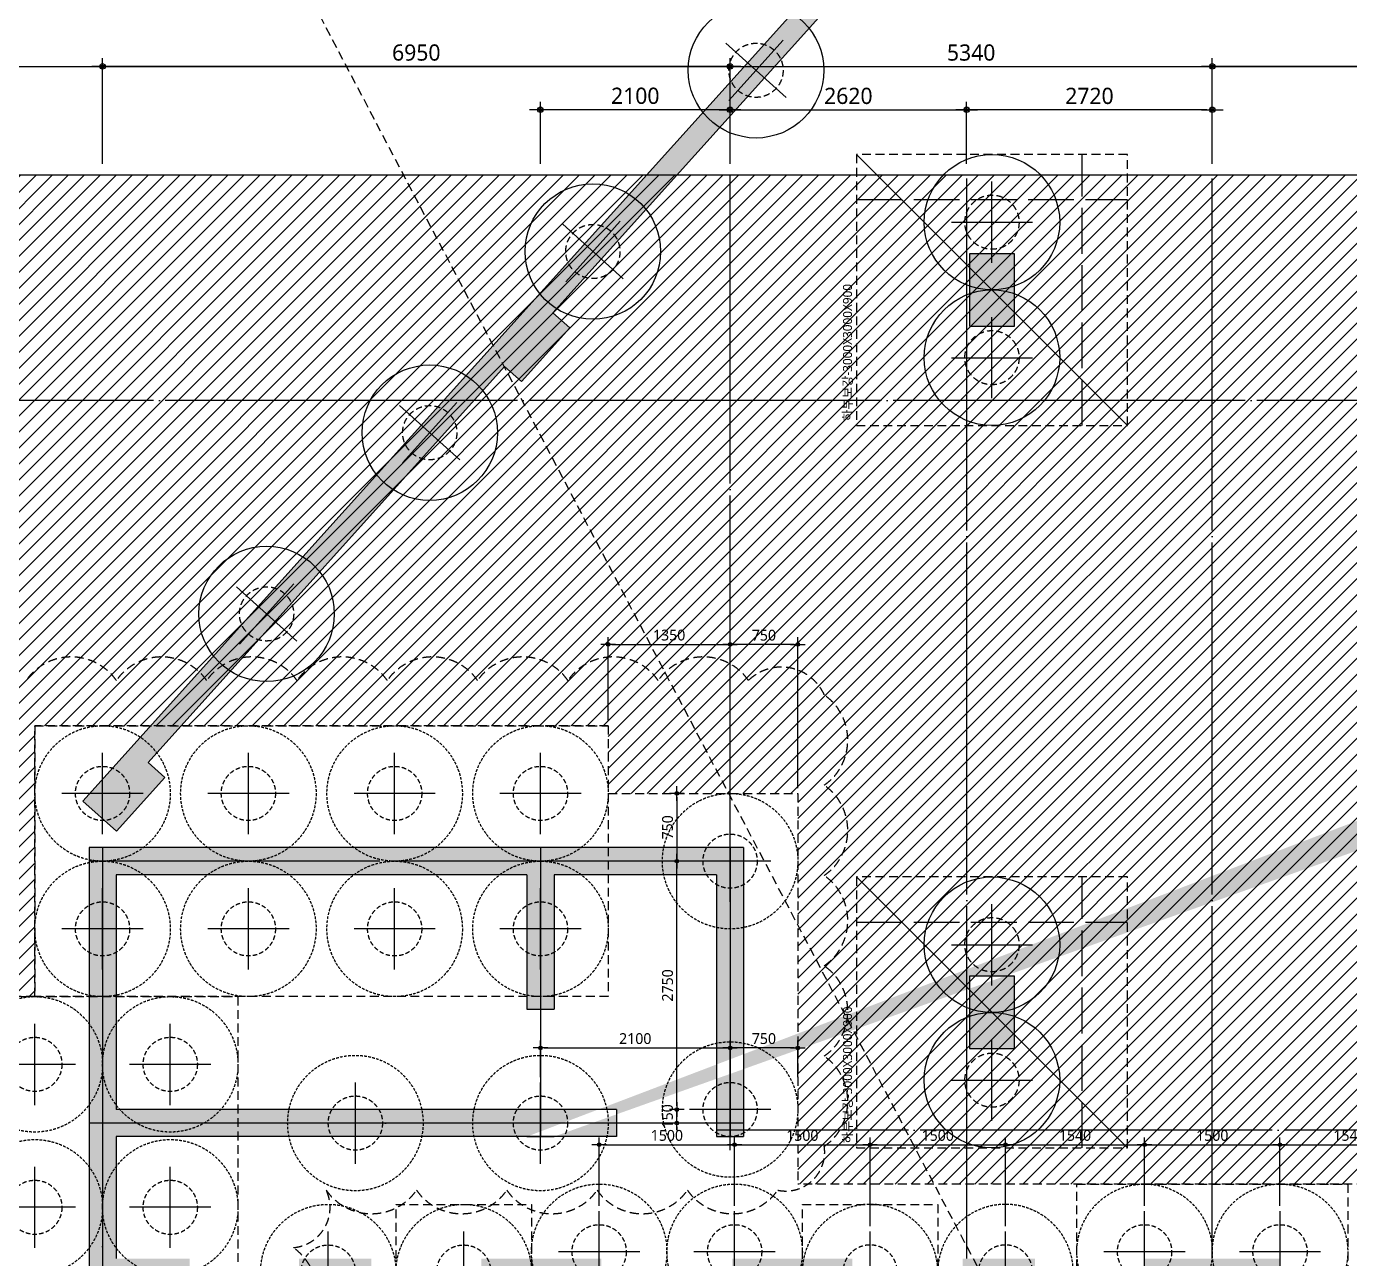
# Model space of a CAD drawing. Header units: millimetres. Extents: x 262481 to 2519995, y -394348 to 364571.
# Drawn here: x 2053353 to 2068005, y 134507 to 148150 of the extents above; entities that cross this region are included whole.
import ezdxf
from ezdxf.enums import TextEntityAlignment as Align

# ---------------------------------------------------------------- set-up
doc = ezdxf.new("R2010")
doc.units = ezdxf.units.MM
doc.header["$LTSCALE"] = 65
for name, pattern in [('CEN', [62, 60, -1, 0, -1]), ('XS-기초$0$CEN', [62, 60, -1, 0, -1]), ('XS-기초$0$CONTINOUS', [0]), ('XS-기초$0$HID', [2.3, 1.5, -0.8]), ('XS-기초$0$HID2', [7.5, 6, -1.5])]:
    doc.linetypes.add(name, pattern=pattern)
doc.layers.get('Defpoints').update_dxf_attribs({"color": 145})
for name, color, linetype in [('CEN', 1, 'CEN'), ('DIM', 7, 'Continuous'), ('HAT', 5, 'Continuous'), ('XS-기초$0$252', 252, 'Continuous'), ('XS-기초$0$BAR-B', 2, 'XS-기초$0$HID2'), ('XS-기초$0$CEN', 1, 'XS-기초$0$CEN'), ('XS-기초$0$PILE', 3, 'XS-기초$0$HID'), ('XS-기초$0$PILE-P', 3, 'XS-기초$0$HID'), ('XS-기초$0$WALL', 11, 'Continuous'), ('XS-기초$0$기초연단', 3, 'Continuous'), ('XS-기초$0$보강구간', 6, 'XS-기초$0$HID'), ('XS-기초$0$하부보강', 7, 'XS-기초$0$HID')]:
    doc.layers.add(name, color=color, linetype=linetype)
for name, color, linetype, plot in [('DEFPOINT', 144, 'Continuous', False), ('XS-기초$0$0106', 30, 'XS-기초$0$HID', False), ('XS-기초$0$DEFPOINT', 144, 'Continuous', False)]:
    doc.layers.add(name, color=color, linetype=linetype, plot=plot)
doc.styles.add('XS-기초$0$맑은고딕', font='malgun.ttf')
doc.styles.add('맑은고딕', font='malgun.ttf')
doc.dimstyles.new('DIM_40', dxfattribs={"dimscale": 40, "dimtxt": 3, "dimasz": 1, "dimexe": 2, "dimexo": 1.5, "dimgap": 1, "dimtad": 1, "dimdec": 0, "dimzin": 0, "dimdsep": 46, "dimtxsty": '맑은고딕', "dimblk1": 'DIMDOT', "dimblk2": 'DIMDOT', "dimsah": 1, "dimcen": 0.09, "dimdle": 2, "dimclrd": 7, "dimclre": 7, "dimclrt": 6, "dimadec": 0, "dimazin": 0, "dimtfac": 1, "dimtdec": 0, "dimtix": 1, "dimtmove": 2, "dimatfit": 3, "dimldrblk": 'DIMDOT', "dimfxl": 0, "dimtolj": 1, "dimtzin": 0, "dimarcsym": 0})
doc.dimstyles.new('DIM_60', dxfattribs={"dimscale": 60, "dimtxt": 3, "dimasz": 1, "dimexe": 1.5, "dimexo": 2, "dimgap": 1, "dimtad": 1, "dimdec": 0, "dimzin": 0, "dimdsep": 46, "dimtxsty": '맑은고딕', "dimblk1": 'DIMDOT', "dimblk2": 'DIMDOT', "dimsah": 1, "dimcen": 0.09, "dimdle": 2, "dimclrd": 7, "dimclre": 7, "dimclrt": 3, "dimadec": 0, "dimazin": 0, "dimtfac": 1, "dimtdec": 0, "dimtix": 1, "dimtmove": 2, "dimatfit": 3, "dimldrblk": 'DIMDOT', "dimfxl": 0, "dimtolj": 1, "dimtzin": 0, "dimarcsym": 0})

# ---------------------------------------------------------------- blocks, each defined once
blk = doc.blocks.new('DIMDOT')
at = {"layer": 'DIM', "linetype": 'Continuous'}
blk.add_line((-2, 0), (2, 0), dxfattribs=at)
for radius in [0.5, 0.25]:
    blk.add_circle((0, 0), radius, dxfattribs=at)
blk = doc.blocks.new('*D1112')
at = {"layer": 'Defpoints', "color": 0, "linetype": 'Continuous', "transparency": 16777216}
for p in [(2066485, 147707), (2061145, 146507), (2066485, 146507)]:
    blk.add_point(p, dxfattribs=at)
at = {"layer": 'DIM', "color": 7, "linetype": 'Continuous', "lineweight": -2, "transparency": 16777216}
for p, q in [((2061145, 146627), (2061145, 147797)), ((2061205, 147707), (2066425, 147707)), ((2066485, 146627), (2066485, 147797))]:
    blk.add_line(p, q, dxfattribs=at)
at = {"layer": 'DIM', "color": 7, "linetype": 'Continuous', "lineweight": -2, "transparency": 16777216, "xscale": 60, "yscale": 60, "zscale": 60, "rotation": 180}
blk.add_blockref('DIMDOT', (2061145, 147707), dxfattribs=at)
at = {"layer": 'DIM', "color": 7, "linetype": 'Continuous', "lineweight": -2, "transparency": 16777216, "xscale": 60, "yscale": 60, "zscale": 60}
blk.add_blockref('DIMDOT', (2066485, 147707), dxfattribs=at)
at = {"layer": 'DIM', "color": 3, "linetype": 'Continuous', "transparency": 16777216, "insert": (2063815, 147860), "char_height": 180, "attachment_point": 5, "style": '맑은고딕'}
blk.add_mtext('\\A1;5340', dxfattribs=at)
blk = doc.blocks.new('*D1113')
at = {"layer": 'Defpoints', "color": 0, "linetype": 'Continuous', "transparency": 16777216}
for p in [(2059045, 147227), (2059045, 146507), (2061145, 146507)]:
    blk.add_point(p, dxfattribs=at)
at = {"layer": 'DIM', "color": 7, "linetype": 'Continuous', "lineweight": -2, "transparency": 16777216}
for p, q in [((2059045, 146627), (2059045, 147317)), ((2061145, 146627), (2061145, 147317)), ((2061085, 147227), (2059105, 147227))]:
    blk.add_line(p, q, dxfattribs=at)
at = {"layer": 'DIM', "color": 7, "linetype": 'Continuous', "lineweight": -2, "transparency": 16777216, "xscale": 60, "yscale": 60, "zscale": 60, "rotation": 180}
blk.add_blockref('DIMDOT', (2059045, 147227), dxfattribs=at)
at = {"layer": 'DIM', "color": 7, "linetype": 'Continuous', "lineweight": -2, "transparency": 16777216, "xscale": 60, "yscale": 60, "zscale": 60}
blk.add_blockref('DIMDOT', (2061145, 147227), dxfattribs=at)
at = {"layer": 'DIM', "color": 3, "linetype": 'Continuous', "transparency": 16777216, "insert": (2060095, 147381), "char_height": 180, "attachment_point": 5, "style": '맑은고딕'}
blk.add_mtext('\\A1;2100', dxfattribs=at)
blk = doc.blocks.new('*D1114')
at = {"layer": 'Defpoints', "color": 0, "linetype": 'Continuous', "transparency": 16777216}
for p in [(2066485, 147707), (2066485, 146507), (2071030, 146507)]:
    blk.add_point(p, dxfattribs=at)
at = {"layer": 'DIM', "color": 7, "linetype": 'Continuous', "lineweight": -2, "transparency": 16777216}
for p, q in [((2066485, 146627), (2066485, 147797)), ((2070970, 147707), (2066545, 147707)), ((2071030, 146627), (2071030, 147797))]:
    blk.add_line(p, q, dxfattribs=at)
at = {"layer": 'DIM', "color": 7, "linetype": 'Continuous', "lineweight": -2, "transparency": 16777216, "xscale": 60, "yscale": 60, "zscale": 60, "rotation": 180}
blk.add_blockref('DIMDOT', (2066485, 147707), dxfattribs=at)
at = {"layer": 'DIM', "color": 7, "linetype": 'Continuous', "lineweight": -2, "transparency": 16777216, "xscale": 60, "yscale": 60, "zscale": 60}
blk.add_blockref('DIMDOT', (2071030, 147707), dxfattribs=at)
at = {"layer": 'DIM', "color": 3, "linetype": 'Continuous', "transparency": 16777216, "insert": (2068758, 147859), "char_height": 180, "attachment_point": 5, "style": '맑은고딕'}
blk.add_mtext('\\A1;4545', dxfattribs=at)
blk = doc.blocks.new('*D1110')
at = {"layer": 'Defpoints', "color": 0, "linetype": 'Continuous', "transparency": 16777216}
for p in [(2063765, 147227), (2061145, 146507), (2063765, 146507)]:
    blk.add_point(p, dxfattribs=at)
at = {"layer": 'DIM', "color": 7, "linetype": 'Continuous', "lineweight": -2, "transparency": 16777216}
for p, q in [((2061145, 146627), (2061145, 147317)), ((2063765, 146627), (2063765, 147317)), ((2061205, 147227), (2063705, 147227))]:
    blk.add_line(p, q, dxfattribs=at)
at = {"layer": 'DIM', "color": 7, "linetype": 'Continuous', "lineweight": -2, "transparency": 16777216, "xscale": 60, "yscale": 60, "zscale": 60, "rotation": 180}
blk.add_blockref('DIMDOT', (2061145, 147227), dxfattribs=at)
at = {"layer": 'DIM', "color": 7, "linetype": 'Continuous', "lineweight": -2, "transparency": 16777216, "xscale": 60, "yscale": 60, "zscale": 60}
blk.add_blockref('DIMDOT', (2063765, 147227), dxfattribs=at)
at = {"layer": 'DIM', "color": 3, "linetype": 'Continuous', "transparency": 16777216, "insert": (2062455, 147380), "char_height": 180, "attachment_point": 5, "style": '맑은고딕'}
blk.add_mtext('\\A1;2620', dxfattribs=at)
blk = doc.blocks.new('*D1111')
at = {"layer": 'Defpoints', "color": 0, "linetype": 'Continuous', "transparency": 16777216}
for p in [(2063765, 147227), (2063765, 146507), (2066485, 146507)]:
    blk.add_point(p, dxfattribs=at)
at = {"layer": 'DIM', "color": 7, "linetype": 'Continuous', "lineweight": -2, "transparency": 16777216}
for p, q in [((2063765, 146627), (2063765, 147317)), ((2066485, 146627), (2066485, 147317)), ((2066425, 147227), (2063825, 147227))]:
    blk.add_line(p, q, dxfattribs=at)
at = {"layer": 'DIM', "color": 7, "linetype": 'Continuous', "lineweight": -2, "transparency": 16777216, "xscale": 60, "yscale": 60, "zscale": 60, "rotation": 180}
blk.add_blockref('DIMDOT', (2063765, 147227), dxfattribs=at)
at = {"layer": 'DIM', "color": 7, "linetype": 'Continuous', "lineweight": -2, "transparency": 16777216, "xscale": 60, "yscale": 60, "zscale": 60}
blk.add_blockref('DIMDOT', (2066485, 147227), dxfattribs=at)
at = {"layer": 'DIM', "color": 3, "linetype": 'Continuous', "transparency": 16777216, "insert": (2065125, 147380), "char_height": 180, "attachment_point": 5, "style": '맑은고딕'}
blk.add_mtext('\\A1;2720', dxfattribs=at)
blk = doc.blocks.new('*D1083')
at = {"layer": 'Defpoints', "color": 0, "linetype": 'Continuous', "transparency": 16777216}
for p in [(2061145, 136840), (2059045, 136457), (2061145, 136457)]:
    blk.add_point(p, dxfattribs=at)
at = {"layer": 'DIM', "color": 7, "linetype": 'Continuous', "lineweight": -2, "transparency": 16777216}
for p, q in [((2059045, 136517), (2059045, 136920)), ((2061145, 136517), (2061145, 136920)), ((2059085, 136840), (2061105, 136840))]:
    blk.add_line(p, q, dxfattribs=at)
at = {"layer": 'DIM', "color": 7, "linetype": 'Continuous', "lineweight": -2, "transparency": 16777216, "xscale": 40, "yscale": 40, "zscale": 40, "rotation": 180}
blk.add_blockref('DIMDOT', (2059045, 136840), dxfattribs=at)
at = {"layer": 'DIM', "color": 7, "linetype": 'Continuous', "lineweight": -2, "transparency": 16777216, "xscale": 40, "yscale": 40, "zscale": 40}
blk.add_blockref('DIMDOT', (2061145, 136840), dxfattribs=at)
at = {"layer": 'DIM', "color": 6, "linetype": 'Continuous', "transparency": 16777216, "insert": (2060095, 136942), "char_height": 120, "attachment_point": 5, "style": '맑은고딕'}
blk.add_mtext('\\A1;2100', dxfattribs=at)
blk = doc.blocks.new('*D1084')
at = {"layer": 'Defpoints', "color": 0, "linetype": 'Continuous', "transparency": 16777216}
for p in [(2062695, 135768), (2061195, 135032), (2062695, 134807)]:
    blk.add_point(p, dxfattribs=at)
at = {"layer": 'DIM', "color": 7, "linetype": 'Continuous', "lineweight": -2, "transparency": 16777216}
for p, q in [((2061195, 135092), (2061195, 135848)), ((2062695, 134867), (2062695, 135848)), ((2061235, 135768), (2062655, 135768))]:
    blk.add_line(p, q, dxfattribs=at)
at = {"layer": 'DIM', "color": 7, "linetype": 'Continuous', "lineweight": -2, "transparency": 16777216, "xscale": 40, "yscale": 40, "zscale": 40, "rotation": 180}
blk.add_blockref('DIMDOT', (2061195, 135768), dxfattribs=at)
at = {"layer": 'DIM', "color": 7, "linetype": 'Continuous', "lineweight": -2, "transparency": 16777216, "xscale": 40, "yscale": 40, "zscale": 40}
blk.add_blockref('DIMDOT', (2062695, 135768), dxfattribs=at)
at = {"layer": 'DIM', "color": 6, "linetype": 'Continuous', "transparency": 16777216, "insert": (2061945, 135870), "char_height": 120, "attachment_point": 5, "style": '맑은고딕'}
blk.add_mtext('\\A1;1500', dxfattribs=at)
blk = doc.blocks.new('*D1085')
at = {"layer": 'Defpoints', "color": 0, "linetype": 'Continuous', "transparency": 16777216}
for p in [(2061195, 135768), (2059695, 135032), (2061195, 135032)]:
    blk.add_point(p, dxfattribs=at)
at = {"layer": 'DIM', "color": 7, "linetype": 'Continuous', "lineweight": -2, "transparency": 16777216}
for p, q in [((2059695, 135092), (2059695, 135848)), ((2061195, 135092), (2061195, 135848)), ((2059735, 135768), (2061155, 135768))]:
    blk.add_line(p, q, dxfattribs=at)
at = {"layer": 'DIM', "color": 7, "linetype": 'Continuous', "lineweight": -2, "transparency": 16777216, "xscale": 40, "yscale": 40, "zscale": 40, "rotation": 180}
blk.add_blockref('DIMDOT', (2059695, 135768), dxfattribs=at)
at = {"layer": 'DIM', "color": 7, "linetype": 'Continuous', "lineweight": -2, "transparency": 16777216, "xscale": 40, "yscale": 40, "zscale": 40}
blk.add_blockref('DIMDOT', (2061195, 135768), dxfattribs=at)
at = {"layer": 'DIM', "color": 6, "linetype": 'Continuous', "transparency": 16777216, "insert": (2060445, 135870), "char_height": 120, "attachment_point": 5, "style": '맑은고딕'}
blk.add_mtext('\\A1;1500', dxfattribs=at)
blk = doc.blocks.new('*D1086')
at = {"layer": 'Defpoints', "color": 0, "linetype": 'Continuous', "transparency": 16777216}
for p in [(2064195, 135768), (2062695, 134807), (2064195, 134807)]:
    blk.add_point(p, dxfattribs=at)
at = {"layer": 'DIM', "color": 7, "linetype": 'Continuous', "lineweight": -2, "transparency": 16777216}
for p, q in [((2062695, 134867), (2062695, 135848)), ((2064195, 134867), (2064195, 135848)), ((2062735, 135768), (2064155, 135768))]:
    blk.add_line(p, q, dxfattribs=at)
at = {"layer": 'DIM', "color": 7, "linetype": 'Continuous', "lineweight": -2, "transparency": 16777216, "xscale": 40, "yscale": 40, "zscale": 40, "rotation": 180}
blk.add_blockref('DIMDOT', (2062695, 135768), dxfattribs=at)
at = {"layer": 'DIM', "color": 7, "linetype": 'Continuous', "lineweight": -2, "transparency": 16777216, "xscale": 40, "yscale": 40, "zscale": 40}
blk.add_blockref('DIMDOT', (2064195, 135768), dxfattribs=at)
at = {"layer": 'DIM', "color": 6, "linetype": 'Continuous', "transparency": 16777216, "insert": (2063445, 135870), "char_height": 120, "attachment_point": 5, "style": '맑은고딕'}
blk.add_mtext('\\A1;1500', dxfattribs=at)
blk = doc.blocks.new('*D1087')
at = {"layer": 'Defpoints', "color": 0, "linetype": 'Continuous', "transparency": 16777216}
for p in [(2065735, 135768), (2065735, 135032), (2064195, 134807)]:
    blk.add_point(p, dxfattribs=at)
at = {"layer": 'DIM', "color": 7, "linetype": 'Continuous', "lineweight": -2, "transparency": 16777216}
for p, q in [((2064195, 134867), (2064195, 135848)), ((2065735, 135092), (2065735, 135848)), ((2064235, 135768), (2065695, 135768))]:
    blk.add_line(p, q, dxfattribs=at)
at = {"layer": 'DIM', "color": 7, "linetype": 'Continuous', "lineweight": -2, "transparency": 16777216, "xscale": 40, "yscale": 40, "zscale": 40, "rotation": 180}
blk.add_blockref('DIMDOT', (2064195, 135768), dxfattribs=at)
at = {"layer": 'DIM', "color": 7, "linetype": 'Continuous', "lineweight": -2, "transparency": 16777216, "xscale": 40, "yscale": 40, "zscale": 40}
blk.add_blockref('DIMDOT', (2065735, 135768), dxfattribs=at)
at = {"layer": 'DIM', "color": 6, "linetype": 'Continuous', "transparency": 16777216, "insert": (2064965, 135870), "char_height": 120, "attachment_point": 5, "style": '맑은고딕'}
blk.add_mtext('\\A1;1540', dxfattribs=at)
blk = doc.blocks.new('*D1088')
at = {"layer": 'Defpoints', "color": 0, "linetype": 'Continuous', "transparency": 16777216}
for p in [(2067235, 135768), (2065735, 135032), (2067235, 135032)]:
    blk.add_point(p, dxfattribs=at)
at = {"layer": 'DIM', "color": 7, "linetype": 'Continuous', "lineweight": -2, "transparency": 16777216}
for p, q in [((2065735, 135092), (2065735, 135848)), ((2067235, 135092), (2067235, 135848)), ((2065775, 135768), (2067195, 135768))]:
    blk.add_line(p, q, dxfattribs=at)
at = {"layer": 'DIM', "color": 7, "linetype": 'Continuous', "lineweight": -2, "transparency": 16777216, "xscale": 40, "yscale": 40, "zscale": 40, "rotation": 180}
blk.add_blockref('DIMDOT', (2065735, 135768), dxfattribs=at)
at = {"layer": 'DIM', "color": 7, "linetype": 'Continuous', "lineweight": -2, "transparency": 16777216, "xscale": 40, "yscale": 40, "zscale": 40}
blk.add_blockref('DIMDOT', (2067235, 135768), dxfattribs=at)
at = {"layer": 'DIM', "color": 6, "linetype": 'Continuous', "transparency": 16777216, "insert": (2066485, 135870), "char_height": 120, "attachment_point": 5, "style": '맑은고딕'}
blk.add_mtext('\\A1;1500', dxfattribs=at)
blk = doc.blocks.new('*D1089')
at = {"layer": 'Defpoints', "color": 0, "linetype": 'Continuous', "transparency": 16777216}
for p in [(2068775, 135768), (2067235, 135032), (2068775, 134807)]:
    blk.add_point(p, dxfattribs=at)
at = {"layer": 'DIM', "color": 7, "linetype": 'Continuous', "lineweight": -2, "transparency": 16777216}
for p, q in [((2067235, 135092), (2067235, 135848)), ((2068775, 134867), (2068775, 135848)), ((2067275, 135768), (2068735, 135768))]:
    blk.add_line(p, q, dxfattribs=at)
at = {"layer": 'DIM', "color": 7, "linetype": 'Continuous', "lineweight": -2, "transparency": 16777216, "xscale": 40, "yscale": 40, "zscale": 40, "rotation": 180}
blk.add_blockref('DIMDOT', (2067235, 135768), dxfattribs=at)
at = {"layer": 'DIM', "color": 7, "linetype": 'Continuous', "lineweight": -2, "transparency": 16777216, "xscale": 40, "yscale": 40, "zscale": 40}
blk.add_blockref('DIMDOT', (2068775, 135768), dxfattribs=at)
at = {"layer": 'DIM', "color": 6, "linetype": 'Continuous', "transparency": 16777216, "insert": (2068005, 135870), "char_height": 120, "attachment_point": 5, "style": '맑은고딕'}
blk.add_mtext('\\A1;1540', dxfattribs=at)
blk = doc.blocks.new('*D1063')
at = {"layer": 'Defpoints', "color": 0, "linetype": 'Continuous', "transparency": 16777216}
for p in [(2054195, 147707), (2054195, 146507), (2061145, 146507)]:
    blk.add_point(p, dxfattribs=at)
at = {"layer": 'DIM', "color": 7, "linetype": 'Continuous', "lineweight": -2, "transparency": 16777216}
for p, q in [((2054195, 146627), (2054195, 147797)), ((2061085, 147707), (2054255, 147707)), ((2061145, 146627), (2061145, 147797))]:
    blk.add_line(p, q, dxfattribs=at)
at = {"layer": 'DIM', "color": 7, "linetype": 'Continuous', "lineweight": -2, "transparency": 16777216, "xscale": 60, "yscale": 60, "zscale": 60, "rotation": 180}
blk.add_blockref('DIMDOT', (2054195, 147707), dxfattribs=at)
at = {"layer": 'DIM', "color": 7, "linetype": 'Continuous', "lineweight": -2, "transparency": 16777216, "xscale": 60, "yscale": 60, "zscale": 60}
blk.add_blockref('DIMDOT', (2061145, 147707), dxfattribs=at)
at = {"layer": 'DIM', "color": 3, "linetype": 'Continuous', "transparency": 16777216, "insert": (2057670, 147860), "char_height": 180, "attachment_point": 5, "style": '맑은고딕'}
blk.add_mtext('\\A1;6950', dxfattribs=at)
blk = doc.blocks.new('*D1064')
at = {"layer": 'Defpoints', "color": 0, "linetype": 'Continuous', "transparency": 16777216}
for p in [(2061145, 141307), (2059795, 140407), (2061145, 139657)]:
    blk.add_point(p, dxfattribs=at)
at = {"layer": 'DIM', "color": 7, "linetype": 'Continuous', "lineweight": -2, "transparency": 16777216}
for p, q in [((2059795, 140467), (2059795, 141387)), ((2059835, 141307), (2061105, 141307)), ((2061145, 139717), (2061145, 141387))]:
    blk.add_line(p, q, dxfattribs=at)
at = {"layer": 'DIM', "color": 7, "linetype": 'Continuous', "lineweight": -2, "transparency": 16777216, "xscale": 40, "yscale": 40, "zscale": 40, "rotation": 180}
blk.add_blockref('DIMDOT', (2059795, 141307), dxfattribs=at)
at = {"layer": 'DIM', "color": 7, "linetype": 'Continuous', "lineweight": -2, "transparency": 16777216, "xscale": 40, "yscale": 40, "zscale": 40}
blk.add_blockref('DIMDOT', (2061145, 141307), dxfattribs=at)
at = {"layer": 'DIM', "color": 6, "linetype": 'Continuous', "transparency": 16777216, "insert": (2060470, 141410), "char_height": 120, "attachment_point": 5, "style": '맑은고딕'}
blk.add_mtext('\\A1;1350', dxfattribs=at)
blk = doc.blocks.new('*D1065')
at = {"layer": 'Defpoints', "color": 0, "linetype": 'Continuous', "transparency": 16777216}
for p in [(2061145, 141307), (2061145, 139657), (2061895, 139657)]:
    blk.add_point(p, dxfattribs=at)
at = {"layer": 'DIM', "color": 7, "linetype": 'Continuous', "lineweight": -2, "transparency": 16777216}
for p, q in [((2061145, 139717), (2061145, 141387)), ((2061855, 141307), (2061185, 141307)), ((2061895, 139717), (2061895, 141387))]:
    blk.add_line(p, q, dxfattribs=at)
at = {"layer": 'DIM', "color": 7, "linetype": 'Continuous', "lineweight": -2, "transparency": 16777216, "xscale": 40, "yscale": 40, "zscale": 40, "rotation": 180}
blk.add_blockref('DIMDOT', (2061145, 141307), dxfattribs=at)
at = {"layer": 'DIM', "color": 7, "linetype": 'Continuous', "lineweight": -2, "transparency": 16777216, "xscale": 40, "yscale": 40, "zscale": 40}
blk.add_blockref('DIMDOT', (2061895, 141307), dxfattribs=at)
at = {"layer": 'DIM', "color": 6, "linetype": 'Continuous', "transparency": 16777216, "insert": (2061520, 141409), "char_height": 120, "attachment_point": 5, "style": '맑은고딕'}
blk.add_mtext('\\A1;750', dxfattribs=at)
blk = doc.blocks.new('*D1066')
at = {"layer": 'Defpoints', "color": 0, "linetype": 'Continuous', "transparency": 16777216}
for p in [(2061145, 136840), (2061145, 136457), (2061895, 136457)]:
    blk.add_point(p, dxfattribs=at)
at = {"layer": 'DIM', "color": 7, "linetype": 'Continuous', "lineweight": -2, "transparency": 16777216}
for p, q in [((2061145, 136517), (2061145, 136920)), ((2061895, 136517), (2061895, 136920)), ((2061855, 136840), (2061185, 136840))]:
    blk.add_line(p, q, dxfattribs=at)
at = {"layer": 'DIM', "color": 7, "linetype": 'Continuous', "lineweight": -2, "transparency": 16777216, "xscale": 40, "yscale": 40, "zscale": 40, "rotation": 180}
blk.add_blockref('DIMDOT', (2061145, 136840), dxfattribs=at)
at = {"layer": 'DIM', "color": 7, "linetype": 'Continuous', "lineweight": -2, "transparency": 16777216, "xscale": 40, "yscale": 40, "zscale": 40}
blk.add_blockref('DIMDOT', (2061895, 136840), dxfattribs=at)
at = {"layer": 'DIM', "color": 6, "linetype": 'Continuous', "transparency": 16777216, "insert": (2061520, 136942), "char_height": 120, "attachment_point": 5, "style": '맑은고딕'}
blk.add_mtext('\\A1;750', dxfattribs=at)
blk = doc.blocks.new('*D1067')
at = {"layer": 'Defpoints', "color": 0, "linetype": 'Continuous', "transparency": 16777216}
for p in [(2060555, 136157), (2060695, 136157), (2060695, 136007)]:
    blk.add_point(p, dxfattribs=at)
at = {"layer": 'DIM', "color": 7, "linetype": 'Continuous', "lineweight": -2, "transparency": 16777216}
for p, q in [((2060635, 136157), (2060475, 136157)), ((2060555, 136197), (2060555, 136237)), ((2060555, 136007), (2060555, 136157)), ((2060635, 136007), (2060475, 136007)), ((2060555, 135967), (2060555, 135927))]:
    blk.add_line(p, q, dxfattribs=at)
at = {"layer": 'DIM', "color": 7, "linetype": 'Continuous', "lineweight": -2, "transparency": 16777216, "xscale": 40, "yscale": 40, "zscale": 40}
for p, rotation in [((2060555, 136157), 270), ((2060555, 136007), 90)]:
    blk.add_blockref('DIMDOT', p, dxfattribs=dict(at, rotation=rotation))
at = {"layer": 'DIM', "color": 6, "linetype": 'Continuous', "transparency": 16777216, "insert": (2060452, 136082), "char_height": 120, "attachment_point": 5, "rotation": 90, "style": '맑은고딕'}
blk.add_mtext('\\A1;150', dxfattribs=at)
blk = doc.blocks.new('*D1068')
at = {"layer": 'Defpoints', "color": 0, "linetype": 'Continuous', "transparency": 16777216}
for p in [(2060555, 138907), (2060695, 138907), (2060695, 136157)]:
    blk.add_point(p, dxfattribs=at)
at = {"layer": 'DIM', "color": 7, "linetype": 'Continuous', "lineweight": -2, "transparency": 16777216}
for p, q in [((2060635, 138907), (2060475, 138907)), ((2060555, 136197), (2060555, 138867)), ((2060635, 136157), (2060475, 136157))]:
    blk.add_line(p, q, dxfattribs=at)
at = {"layer": 'DIM', "color": 7, "linetype": 'Continuous', "lineweight": -2, "transparency": 16777216, "xscale": 40, "yscale": 40, "zscale": 40}
for p, rotation in [((2060555, 138907), 90), ((2060555, 136157), 270)]:
    blk.add_blockref('DIMDOT', p, dxfattribs=dict(at, rotation=rotation))
at = {"layer": 'DIM', "color": 6, "linetype": 'Continuous', "transparency": 16777216, "insert": (2060453, 137532), "char_height": 120, "attachment_point": 5, "rotation": 90, "style": '맑은고딕'}
blk.add_mtext('\\A1;2750', dxfattribs=at)
blk = doc.blocks.new('*D1069')
at = {"layer": 'Defpoints', "color": 0, "linetype": 'Continuous', "transparency": 16777216}
for p in [(2060695, 139657), (2060555, 138907), (2060695, 138907)]:
    blk.add_point(p, dxfattribs=at)
at = {"layer": 'DIM', "color": 7, "linetype": 'Continuous', "lineweight": -2, "transparency": 16777216}
for p, q in [((2060635, 139657), (2060475, 139657)), ((2060555, 139617), (2060555, 138947)), ((2060635, 138907), (2060475, 138907))]:
    blk.add_line(p, q, dxfattribs=at)
at = {"layer": 'DIM', "color": 7, "linetype": 'Continuous', "lineweight": -2, "transparency": 16777216, "xscale": 40, "yscale": 40, "zscale": 40}
for p, rotation in [((2060555, 139657), 90), ((2060555, 138907), 270)]:
    blk.add_blockref('DIMDOT', p, dxfattribs=dict(at, rotation=rotation))
at = {"layer": 'DIM', "color": 6, "linetype": 'Continuous', "transparency": 16777216, "insert": (2060453, 139282), "char_height": 120, "attachment_point": 5, "rotation": 90, "style": '맑은고딕'}
blk.add_mtext('\\A1;750', dxfattribs=at)
blk = doc.blocks.new('XS-기초$0$A$C762E058C')
at = {"layer": 'XS-기초$0$252'}
h = blk.add_hatch(color=256, dxfattribs=at)
h.dxf.hatch_style = 1
h.paths.add_polyline_path([(129972, -38451), (119791, -29283), (119457, -29655), (120051, -30190), (120218, -30005), (124603, -33952), (124436, -34138), (125030, -34673), (125197, -34488), (129805, -38636, -0.009403), (130361, -39156), (130183, -39332), (130746, -39901), (130924, -39725, -0.107886), (135407, -47109), (135169, -47185), (135414, -47947), (135652, -47870, -0.072941), (136505, -53685), (136505, -55150), (136255, -55150), (136255, -55950), (136505, -55950), (136505, -63250), (136255, -63250), (136255, -64050), (136505, -64050), (136505, -66600), (136755, -66600), (136755, -53685, 0.212557)])
h = blk.add_hatch(color=256, dxfattribs=at)
h.dxf.hatch_style = 1
h.paths.add_polyline_path([(124805, -55785), (124805, -55985), (123925, -55985), (123925, -56285), (125305, -56285), (125305, -57445), (126255, -57445), (126255, -63825), (124900, -63825), (124900, -64125), (125200, -64125), (125200, -64625), (125700, -64625), (125700, -64125), (126255, -64125), (126255, -65410), (126505, -65410), (126505, -64125), (127860, -64125), (127860, -63825), (126505, -63825), (126505, -57445), (127455, -57445), (127455, -56285), (128835, -56285), (128835, -55985), (127155, -55985), (127155, -57145), (126380, -57145), (125605, -57145), (125605, -55985), (125605, -55785)])
h.paths.add_polyline_path([(106100, -55300), (105300, -55300), (105300, -55800), (106100, -55800)])
h.paths.add_polyline_path([(105600, -63900), (105800, -63900), (105800, -65410), (106100, -65410), (106100, -64125), (107400, -64125), (107400, -63825), (106100, -63825), (106100, -60730), (109280, -60730), (109280, -60480), (106100, -60480), (106100, -56285), (106915, -56285), (106915, -55985), (105800, -55985), (105800, -63100), (105600, -63100)])
h.paths.add_polyline_path([(133680, -63250), (133480, -63250), (133480, -55950), (133680, -55950), (133680, -55150), (133480, -55150), (133480, -54495), (133180, -54495), (133180, -55985), (132365, -55985), (132365, -56285), (133180, -56285), (133180, -60480), (130000, -60480), (130000, -60730), (133180, -60730), (133180, -63825), (131880, -63825), (131880, -64125), (133180, -64125), (133180, -65410), (133480, -65410), (133480, -64050), (133680, -64050)])
h.paths.add_polyline_path([(117700, -64625), (117700, -63825), (117200, -63825), (117200, -64625)], flags=17)
h.paths.add_polyline_path([(109700, -63825), (109200, -63825), (108910, -63825), (108910, -64125), (109200, -64125), (109200, -64625), (109700, -64625)])
h.paths.add_polyline_path([(124075, -54635), (124375, -54635), (124375, -46185), (117850, -46185), (117850, -45985), (117050, -45985), (117050, -46185), (116075, -46185), (116075, -46485), (116525, -46485), (116525, -49385), (116825, -49385), (116825, -46485), (121375, -46485), (121375, -49085), (117935, -49085), (117935, -49385), (121850, -49385), (121850, -49085), (121675, -49085), (121675, -46485), (124075, -46485), (124075, -49085), (123420, -49085), (123420, -49385), (124075, -49385), (124075, -51585), (123475, -51585), (123475, -51885), (124075, -51885), (124075, -54185), (119175, -54185), (119175, -51885), (119875, -51885), (119875, -51585), (118875, -51585), (118875, -54185), (116525, -54185), (116525, -54485), (124075, -54485)])
h.paths.add_polyline_path([(120965, -51885), (122285, -51885), (122285, -51585), (120965, -51585)], flags=17)
h.paths.add_polyline_path([(114725, -53185), (113725, -53185), (113725, -53885), (110505, -53885), (110505, -53185), (109505, -53185), (109505, -53885), (108085, -53885), (108085, -53185), (107085, -53185), (107085, -53885), (105800, -53885), (105800, -54185), (114725, -54185)])
h.paths.add_polyline_path([(113025, -65410), (112775, -65410), (112775, -64125), (111420, -64125), (111420, -63825), (112775, -63825), (112775, -57445), (111825, -57445), (111825, -56285), (110445, -56285), (110445, -55985), (112125, -55985), (112125, -57145), (112900, -57145), (113675, -57145), (113675, -55985), (115355, -55985), (115355, -56285), (113975, -56285), (113975, -57445), (113025, -57445), (113025, -63825), (114380, -63825), (114380, -64125), (113025, -64125)])
h.paths.add_polyline_path([(119765, -65410), (119515, -65410), (119515, -64125), (118400, -64125), (118400, -63825), (119515, -63825), (119515, -60730), (116520, -60730), (116520, -60480), (119515, -60480), (119515, -56285), (118885, -56285), (118885, -55985), (119640, -55985), (120395, -55985), (120395, -56285), (119765, -56285), (119765, -60480), (122760, -60480), (122760, -60730), (119765, -60730), (119765, -63825), (120880, -63825), (120880, -64125), (119765, -64125)])
h.paths.add_polyline_path([(122390, -64125), (122390, -63825), (122790, -63825), (122790, -64125)])
h.paths.add_polyline_path([(122510, -63125), (122760, -63125), (122760, -61590), (122510, -61590)], flags=17)
h.paths.add_polyline_path([(122510, -56985), (122760, -56985), (122760, -57815), (122510, -57815)], flags=17)
h.paths.add_polyline_path([(121905, -56285), (122705, -56285), (122705, -55985), (121905, -55985)])
h.paths.add_polyline_path([(130370, -64125), (130370, -63825), (129970, -63825), (129970, -64125)])
h.paths.add_polyline_path([(130250, -63125), (130000, -63125), (130000, -61590), (130250, -61590)])
h.paths.add_polyline_path([(130250, -56985), (130000, -56985), (130000, -57815), (130250, -57815)])
h.paths.add_polyline_path([(130855, -56285), (130055, -56285), (130055, -55985), (130855, -55985)], flags=17)
h.paths.add_polyline_path([(116890, -64125), (116890, -63825), (116490, -63825), (116490, -64125)])
h.paths.add_polyline_path([(116770, -63125), (116520, -63125), (116520, -61590), (116770, -61590)])
h.paths.add_polyline_path([(116770, -56985), (116520, -56985), (116520, -57815), (116770, -57815)])
h.paths.add_polyline_path([(117375, -56285), (116575, -56285), (116575, -55985), (117375, -55985)])
h.paths.add_polyline_path([(109030, -63125), (109280, -63125), (109280, -61590), (109030, -61590)], flags=17)
h.paths.add_polyline_path([(109030, -56985), (109280, -56985), (109280, -57815), (109030, -57815)], flags=17)
h.paths.add_polyline_path([(108425, -56285), (109225, -56285), (109225, -55985), (108425, -55985)])
h.paths.add_polyline_path([(125850, -47200), (125050, -47200), (125050, -47700), (125850, -47700)])
h.paths.add_polyline_path([(114725, -50300), (113725, -50300), (113725, -51300), (114725, -51300)])
h.paths.add_polyline_path([(110505, -50300), (109505, -50300), (109505, -51300), (110505, -51300)])
h.paths.add_polyline_path([(108085, -50300), (107085, -50300), (107085, -51300), (108085, -51300)])
h.paths.add_polyline_path([(110505, -45410), (109505, -45410), (109505, -44410), (110505, -44410)])
h.paths.add_polyline_path([(108085, -45410), (107085, -45410), (107085, -44410), (108085, -44410)])
h.paths.add_polyline_path([(110505, -48330), (109505, -48330), (109505, -47330), (110505, -47330), (110505, -47705), (113005, -47705), (113005, -46805), (114425, -46805), (114425, -45775), (114725, -45775), (114725, -47105), (113305, -47105), (113305, -47830), (113305, -48555), (114725, -48555), (114725, -49850), (114425, -49850), (114425, -48855), (113005, -48855), (113005, -47955), (110505, -47955)])
h.paths.add_polyline_path([(108085, -48330), (107085, -48330), (107085, -47955), (105800, -47955), (105800, -47705), (107085, -47705), (107085, -47330), (108085, -47330)])
h.paths.add_polyline_path([(113725, -44360), (113725, -44610), (113095, -44610), (113095, -44360)])
h.paths.add_polyline_path([(114425, -43755), (114425, -44555), (114725, -44555), (114725, -43755)])
h.paths.add_polyline_path([(133850, -47200), (133050, -47200), (133050, -47700), (133850, -47700)])
h.paths.add_polyline_path([(125850, -39100), (125050, -39100), (125050, -39600), (125850, -39600)])
h.paths.add_polyline_path([(117850, -39100), (117050, -39100), (117050, -39600), (117850, -39600)], flags=17)
h.paths.add_polyline_path([(117485, -34200), (117485, -34500), (118975, -34500), (118975, -36300), (116075, -36300), (116075, -36600), (119275, -36600), (119275, -29350), (105800, -29350), (105800, -29650), (107085, -29650), (107085, -30350), (108085, -30350), (108085, -29650), (109505, -29650), (109505, -30350), (110505, -30350), (110505, -29650), (114425, -29650), (114425, -30465), (114725, -30465), (114725, -29650), (116075, -29650), (116075, -35190), (116375, -35190), (116375, -29650), (118975, -29650), (118975, -34200)])
h.paths.add_polyline_path([(110505, -41290), (109505, -41290), (109505, -42290), (110505, -42290), (110505, -41915), (114425, -41915), (114425, -42545), (114725, -42545), (114725, -41790), (114725, -41035), (114425, -41035), (114425, -41665), (110505, -41665)])
h.paths.add_polyline_path([(108085, -41290), (107085, -41290), (107085, -41665), (105800, -41665), (105800, -41915), (107085, -41915), (107085, -42290), (108085, -42290)])
h.paths.add_polyline_path([(110505, -38170), (109505, -38170), (109505, -39170), (110505, -39170)])
h.paths.add_polyline_path([(108085, -38170), (107085, -38170), (107085, -39170), (108085, -39170)])
h.paths.add_polyline_path([(110505, -36250), (109505, -36250), (109505, -35250), (110505, -35250), (110505, -35625), (113005, -35625), (113005, -34725), (114425, -34725), (114425, -33695), (114725, -33695), (114725, -35025), (113305, -35025), (113305, -35750), (113305, -36475), (114725, -36475), (114725, -37805), (114425, -37805), (114425, -36775), (113005, -36775), (113005, -35875), (110505, -35875)])
h.paths.add_polyline_path([(108085, -36250), (107085, -36250), (107085, -35875), (105800, -35875), (105800, -35625), (107085, -35625), (107085, -35250), (108085, -35250)])
h.paths.add_polyline_path([(110505, -33330), (109505, -33330), (109505, -32330), (110505, -32330)], flags=17)
h.paths.add_polyline_path([(108085, -33330), (107085, -33330), (107085, -32330), (108085, -32330)], flags=17)
h.paths.add_polyline_path([(113725, -39220), (113725, -38970), (113095, -38970), (113095, -39220)])
h.paths.add_polyline_path([(114425, -39825), (114425, -39025), (114725, -39025), (114725, -39825)])
h.paths.add_polyline_path([(113725, -32280), (113725, -32530), (113095, -32530), (113095, -32280)], flags=17)
h.paths.add_polyline_path([(114425, -31675), (114425, -32475), (114725, -32475), (114725, -31675)], flags=17)
edge = h.paths.add_edge_path()
edge.add_line((121375, -49385), (121850, -49385))
edge.add_line((116075, -34200), (116075, -34500))
blk = doc.blocks.new('XS-기초$0$PILE-600')
at = {"layer": 'XS-기초$0$DEFPOINT', "color": 173, "linetype": 'XS-기초$0$HID', "ltscale": 0.3}
blk.add_circle((0, 0), 750, dxfattribs=at)
at = {"layer": 'XS-기초$0$PILE', "linetype": 'Continuous'}
for p, q in [((0, -450), (0, 450)), ((-450, 0), (450, 0))]:
    blk.add_line(p, q, dxfattribs=at)
at = {"layer": 'XS-기초$0$PILE', "ltscale": 0.5}
blk.add_circle((0, 0), 300, dxfattribs=at)
blk = doc.blocks.new('XS-기초$0$PILE-P')
at = {"layer": 'XS-기초$0$DEFPOINT'}
blk.add_circle((0, 0), 750, dxfattribs=at)
at = {"layer": 'XS-기초$0$PILE-P', "color": 4, "linetype": 'XS-기초$0$CONTINOUS'}
for p, q in [((0, -450), (0, 450)), ((-450, 0), (450, 0))]:
    blk.add_line(p, q, dxfattribs=at)
at = {"layer": 'XS-기초$0$PILE-P', "linetype": 'XS-기초$0$HID', "ltscale": 0.7}
blk.add_circle((0, 0), 300, dxfattribs=at)
blk = doc.blocks.new('XS-기초$0$하부보강')
at = {"layer": 'XS-기초$0$BAR-B', "ltscale": 1.3}
for p, q in [((1000, 1500), (1000, -1500)), ((-1500, -1000), (1500, -1000))]:
    blk.add_line(p, q, dxfattribs=at)
at = {"layer": 'XS-기초$0$DEFPOINT'}
blk.add_line((1500, 1500), (-1500, -1500), dxfattribs=at)
at = {"layer": 'XS-기초$0$하부보강', "linetype": 'XS-기초$0$HID'}
blk.add_lwpolyline([(-1500, -1500), (1500, -1500), (1500, 1500), (-1500, 1500)], close=True, dxfattribs=at)
at = {"layer": 'XS-기초$0$DEFPOINT', "color": 1, "style": 'XS-기초$0$맑은고딕'}
blk.add_text('하부보강-3000X3000X900', height=100, dxfattribs=at).set_placement((-1450, 1600), align=Align.MIDDLE_LEFT)

msp = doc.modelspace()

# ---------------------------------------------------------------- hatches: boundary and pattern name
at = {"layer": 'HAT'}
h = msp.add_hatch(dxfattribs=at)
h.set_pattern_fill('ANSI31', color=8, scale=1000)
h.set_pattern_definition([(45, (1793745.4, -99777.69), (-88.388348, 88.388348), [])])
h.paths.add_polyline_path([(2050405.4, 127482.3), (2052695.4, 127482.3), (2052695.4, 137407.3), (2053445.4, 137407.3), (2053445.4, 140407.3), (2059795.4, 140407.3), (2059795.4, 139657.3), (2061895.4, 139657.3), (2061895.4, 135332.3), (2069530.4, 135332.3), (2069530.4, 141157.3), (2069130.4, 141157.3), (2069130.4, 146507.3), (2073645.4, 146507.3), (2073645.4, 145057.3), (2074530.4, 145057.3), (2074530.4, 145907.3), (2080080.4, 145907.3), (2080080.4, 146507.3), (2050405.4, 146507.3)])

# ---------------------------------------------------------------- linework, layer by layer
at = {"layer": 'CEN'}
for p, q in [((2061145.4, 139057.3), (2061145.4, 146507.3)), ((2063765.4, 134507.3), (2063765.4, 146507.3)), ((2066485.4, 134507.3), (2066485.4, 146507.3)), ((2070880.4, 144007.3), (2050405.4, 144007.3))]:
    msp.add_line(p, q, dxfattribs=at)
at = {"layer": 'DEFPOINT'}
for points in [[(2048605.4, 147707.3), (2090145.4, 147707.3), (2090145.4, 117382.3), (2048605.4, 117382.3)], [(2050405.4, 146507.3), (2088645.4, 146507.3), (2088645.4, 118582.3), (2050405.4, 118582.3)], [(2050405.4, 146507.3), (2081345.4, 146507.3), (2081345.4, 123082.3), (2050405.4, 123082.3)]]:
    msp.add_lwpolyline(points, close=True, dxfattribs=at)
at = {"layer": 'XS-기초$0$0106'}
msp.add_line((2117040.9, 33322.8), (1942870.6, 364570.9), dxfattribs=at)
msp.add_lwpolyline([(2056309, 133627.6, 0.5205671), (2056309, 134627.6, 0.5205671), (2056672.7, 135263.8, 0.5205671), (2057672.7, 135263.8, 0.5205671), (2058672.7, 135263.8, 0.5205671), (2059672.7, 135263.8, 0.5205671), (2060672.7, 135263.8, 0.5205671), (2061672.7, 135263.8, 0.5205671), (2062188.4, 135748.2, 0.5205671), (2062188.4, 136748.2, 0.5205671), (2062188.4, 137748.2, 0.5205671), (2062188.4, 138748.2, 0.5205671), (2062188.4, 139748.2, 0.5205671), (2062188.4, 140748.2, 0.5205671), (2061348.4, 140908.2, 0.5205671), (2060348.4, 140908.2, 0.5205671), (2059348.4, 140908.2, 0.5205671), (2058348.4, 140908.2, 0.5205671), (2057348.4, 140908.2, 0.5205671), (2056348.4, 140908.2, 0.5205671), (2055348.4, 140908.2, 0.5205671), (2054348.4, 140908.2, 0.5205671), (2053348.4, 140908.2, 0.5205671)], format="xyb", dxfattribs=at)
at = {"layer": 'XS-기초$0$CEN'}
for p, q in [((2054195.4, 139057.3), (2054195.4, 134292.3)), ((2059045.4, 139057.3), (2059045.4, 135857.3)), ((2061145.4, 139057.3), (2061145.4, 135857.3)), ((2061295.4, 138907.3), (2054045.4, 138907.3)), ((2054195.4, 138607.3), (2054195.4, 134292.3)), ((2061295.4, 136007.3), (2054045.4, 136007.3)), ((2071180.4, 135927.3), (2060995.4, 135927.3))]:
    msp.add_line(p, q, dxfattribs=at)
at = {"layer": 'XS-기초$0$WALL'}
for p, q in [((2063145.9, 149754.5), (2053978.8, 139573.4)), ((2063331.7, 149587.2), (2059183.1, 144979.7)), ((2064295.4, 145632.3), (2063795.4, 145632.3)), ((2063795.4, 145632.3), (2063795.4, 144832.3)), ((2064295.4, 144832.3), (2064295.4, 145632.3)), ((2059368.9, 144812.4), (2059183.1, 144979.7)), ((2058833.6, 144217.9), (2059368.9, 144812.4)), ((2063795.4, 144832.3), (2064295.4, 144832.3)), ((2058647.8, 144385.2), (2054699.9, 140000.6)), ((2058647.8, 144385.2), (2058833.6, 144217.9)), ((2054885.7, 139833.4), (2054699.9, 140000.6)), ((2054350.4, 139238.8), (2054885.7, 139833.4)), ((2053978.8, 139573.4), (2054350.4, 139238.8)), ((2054045.4, 139057.3), (2054045.4, 125582.3)), ((2061295.4, 139057.3), (2054045.4, 139057.3)), ((2061295.4, 139057.3), (2061295.4, 135857.3)), ((2058895.4, 138757.3), (2054345.4, 138757.3)), ((2054345.4, 138757.3), (2054345.4, 136157.3)), ((2058895.4, 138757.3), (2058895.4, 137267.3)), ((2060995.4, 138757.3), (2059195.4, 138757.3)), ((2059195.4, 138757.3), (2059195.4, 137267.3)), ((2060995.4, 138757.3), (2060995.4, 135857.3)), ((2064295.4, 137632.3), (2063795.4, 137632.3)), ((2063795.4, 137632.3), (2063795.4, 136832.3)), ((2064295.4, 136832.3), (2064295.4, 137632.3)), ((2058895.4, 137267.3), (2059195.4, 137267.3)), ((2063795.4, 136832.3), (2064295.4, 136832.3)), ((2059885.4, 136157.3), (2054345.4, 136157.3)), ((2059885.4, 136157.3), (2059885.4, 135857.3)), ((2059885.4, 135857.3), (2054345.4, 135857.3)), ((2054345.4, 135857.3), (2054345.4, 134507.3)), ((2058895.4, 135857.3), (2059195.4, 135857.3)), ((2060995.4, 135857.3), (2061295.4, 135857.3))]:
    msp.add_line(p, q, dxfattribs=at)
at = {"layer": 'XS-기초$0$기초연단', "linetype": 'XS-기초$0$HID'}
for p, q in [((2059795.4, 140407.3), (2053445.4, 140407.3)), ((2053445.4, 140407.3), (2053445.4, 137407.3)), ((2059795.4, 140407.3), (2059795.4, 139657.3)), ((2059795.4, 139657.3), (2061895.4, 139657.3)), ((2061895.4, 139657.3), (2061895.4, 135332.3)), ((2053445.4, 137407.3), (2052695.4, 137407.3)), ((2069530.4, 135332.3), (2061895.4, 135332.3))]:
    msp.add_line(p, q, dxfattribs=at)
at = {"layer": 'XS-기초$0$보강구간'}
for points in [[(2059795.4, 140407.3), (2059795.4, 137407.3), (2053445.4, 137407.3), (2053445.4, 140407.3)], [(2055695.4, 124832.3), (2052695.4, 124832.3), (2052695.4, 137407.3), (2055695.4, 137407.3)], [(2067985.4, 124832.3), (2064985.4, 124832.3), (2064985.4, 135332.3), (2067985.4, 135332.3)], [(2058945.4, 135107.3), (2058945.4, 133607.3), (2057445.4, 133607.3), (2057445.4, 135107.3)], [(2063445.4, 135107.3), (2063445.4, 133607.3), (2061945.4, 133607.3), (2061945.4, 135107.3)]]:
    msp.add_lwpolyline(points, close=True, dxfattribs=at)

# ---------------------------------------------------------------- block references
at = {"layer": 'XS-기초$0$252', "rotation": 90}
msp.add_blockref('XS-기초$0$A$C762E058C', (2024695.4, 19782.3), dxfattribs=at)
at = {"layer": 'XS-기초$0$PILE', "rotation": 90}
for p in [(2054195.4, 139657.3), (2055810.4, 139657.3), (2057430.4, 139657.3), (2059045.4, 139657.3), (2061145.4, 138907.3), (2054195.4, 138157.3), (2055810.4, 138157.3), (2057430.4, 138157.3), (2059045.4, 138157.3), (2053445.4, 136657.3), (2054945.4, 136657.3), (2061145.4, 136157.3), (2056995.4, 136007.3), (2059045.4, 136007.3), (2053445.4, 135074.3), (2054945.4, 135074.3), (2059695.4, 134582.3), (2061195.4, 134582.3), (2065735.4, 134582.3), (2067235.4, 134582.3), (2056695.4, 134357.3), (2058195.4, 134357.3)]:
    msp.add_blockref('XS-기초$0$PILE-600', p, dxfattribs=at)
at = {"layer": 'XS-기초$0$PILE', "xscale": -1, "rotation": 270}
for p in [(2062695.4, 134357.3), (2064195.4, 134357.3)]:
    msp.add_blockref('XS-기초$0$PILE-600', p, dxfattribs=at)
at = {"layer": 'XS-기초$0$PILE-P', "rotation": 48.00000000000063}
for p in [(2061432.2, 147664.4), (2059625.5, 145657.9), (2057818.9, 143651.4), (2056012.2, 141644.9)]:
    msp.add_blockref('XS-기초$0$PILE-P', p, dxfattribs=at)
at = {"layer": 'XS-기초$0$PILE-P'}
for p in [(2064045.4, 145982.3), (2064045.4, 144482.3), (2064045.4, 137982.3), (2064045.4, 136482.3)]:
    msp.add_blockref('XS-기초$0$PILE-P', p, dxfattribs=at)
at = {"layer": 'XS-기초$0$하부보강', "rotation": 90}
for p in [(2064045.4, 145232.3), (2064045.4, 137232.3)]:
    msp.add_blockref('XS-기초$0$하부보강', p, dxfattribs=at)

# ---------------------------------------------------------------- dimensions: what is measured, and where the dimension line sits
at = {"layer": 'DIM', "linetype": 'Continuous'}
for base, p1, p2, picture, middle in [((2054195.4, 147707.3), (2061145.4, 146507.3), (2054195.4, 146507.3), '*D1063', (2057670.4, 147860.3)), ((2066485.4, 147707.3), (2071030.4, 146507.3), (2066485.4, 146507.3), '*D1114', (2068757.9, 147858.8)), ((2059045.4, 147227.3), (2061145.4, 146507.3), (2059045.4, 146507.3), '*D1113', (2060095.4, 147380.8)), ((2063765.4, 147227.3), (2066485.4, 146507.3), (2063765.4, 146507.3), '*D1111', (2065125.4, 147380.3))]:
    dim = msp.add_linear_dim(base=base, p1=p1, p2=p2, angle=180, dimstyle='DIM_60', dxfattribs=at)
    dim.commit()
    dim.dimension.update_dxf_attribs({"geometry": picture, "text_midpoint": middle})
for base, p2, picture, middle in [((2066485.4, 147707.3), (2066485.4, 146507.3), '*D1112', (2063815.4, 147860.3)), ((2063765.4, 147227.3), (2063765.4, 146507.3), '*D1110', (2062455.4, 147380.3))]:
    dim = msp.add_linear_dim(base=base, p1=(2061145.4, 146507.3), p2=p2, dimstyle='DIM_60', dxfattribs=at)
    dim.commit()
    dim.dimension.update_dxf_attribs({"geometry": picture, "text_midpoint": middle})
for base, p1, p2, picture, middle in [((2061145.4, 141307.3), (2059795.4, 140407.3), (2061145.4, 139657.3), '*D1064', (2060470.4, 141409.6)), ((2061145.4, 136839.5), (2059045.4, 136457.3), (2061145.4, 136457.3), '*D1083', (2060095.4, 136941.8)), ((2061195.4, 135767.8), (2059695.4, 135032.3), (2061195.4, 135032.3), '*D1085', (2060445.4, 135870.1)), ((2062695.4, 135767.8), (2061195.4, 135032.3), (2062695.4, 134807.3), '*D1084', (2061945.4, 135870.1)), ((2064195.4, 135767.8), (2062695.4, 134807.3), (2064195.4, 134807.3), '*D1086', (2063445.4, 135870.1)), ((2065735.4, 135767.8), (2064195.4, 134807.3), (2065735.4, 135032.3), '*D1087', (2064965.4, 135870.1)), ((2067235.4, 135767.8), (2065735.4, 135032.3), (2067235.4, 135032.3), '*D1088', (2066485.4, 135870.1)), ((2068775.4, 135767.8), (2067235.4, 135032.3), (2068775.4, 134807.3), '*D1089', (2068005.4, 135870.1))]:
    dim = msp.add_linear_dim(base=base, p1=p1, p2=p2, dimstyle='DIM_40', override={"dimtix": 1, "dimatfit": 3}, dxfattribs=at)
    dim.commit()
    dim.dimension.update_dxf_attribs({"geometry": picture, "text_midpoint": middle})
for base, p1, p2, angle, picture, middle in [((2061145.4, 141307.3), (2061895.4, 139657.3), (2061145.4, 139657.3), 180, '*D1065', (2061520.4, 141409.3)), ((2060554.6, 138907.3), (2060695.4, 139657.3), (2060695.4, 138907.3), 270, '*D1069', (2060452.6, 139282.3)), ((2060554.6, 138907.3), (2060695.4, 136157.3), (2060695.4, 138907.3), 90, '*D1068', (2060452.6, 137532.3)), ((2061145.4, 136839.5), (2061895.4, 136457.3), (2061145.4, 136457.3), 180, '*D1066', (2061520.4, 136941.5)), ((2060554.6, 136157.3), (2060695.4, 136007.3), (2060695.4, 136157.3), 90, '*D1067', (2060452.3, 136082.3))]:
    dim = msp.add_linear_dim(base=base, p1=p1, p2=p2, angle=angle, dimstyle='DIM_40', override={"dimtix": 1, "dimatfit": 3}, dxfattribs=at)
    dim.commit()
    dim.dimension.update_dxf_attribs({"geometry": picture, "text_midpoint": middle})

doc.saveas('drawing.dxf')
